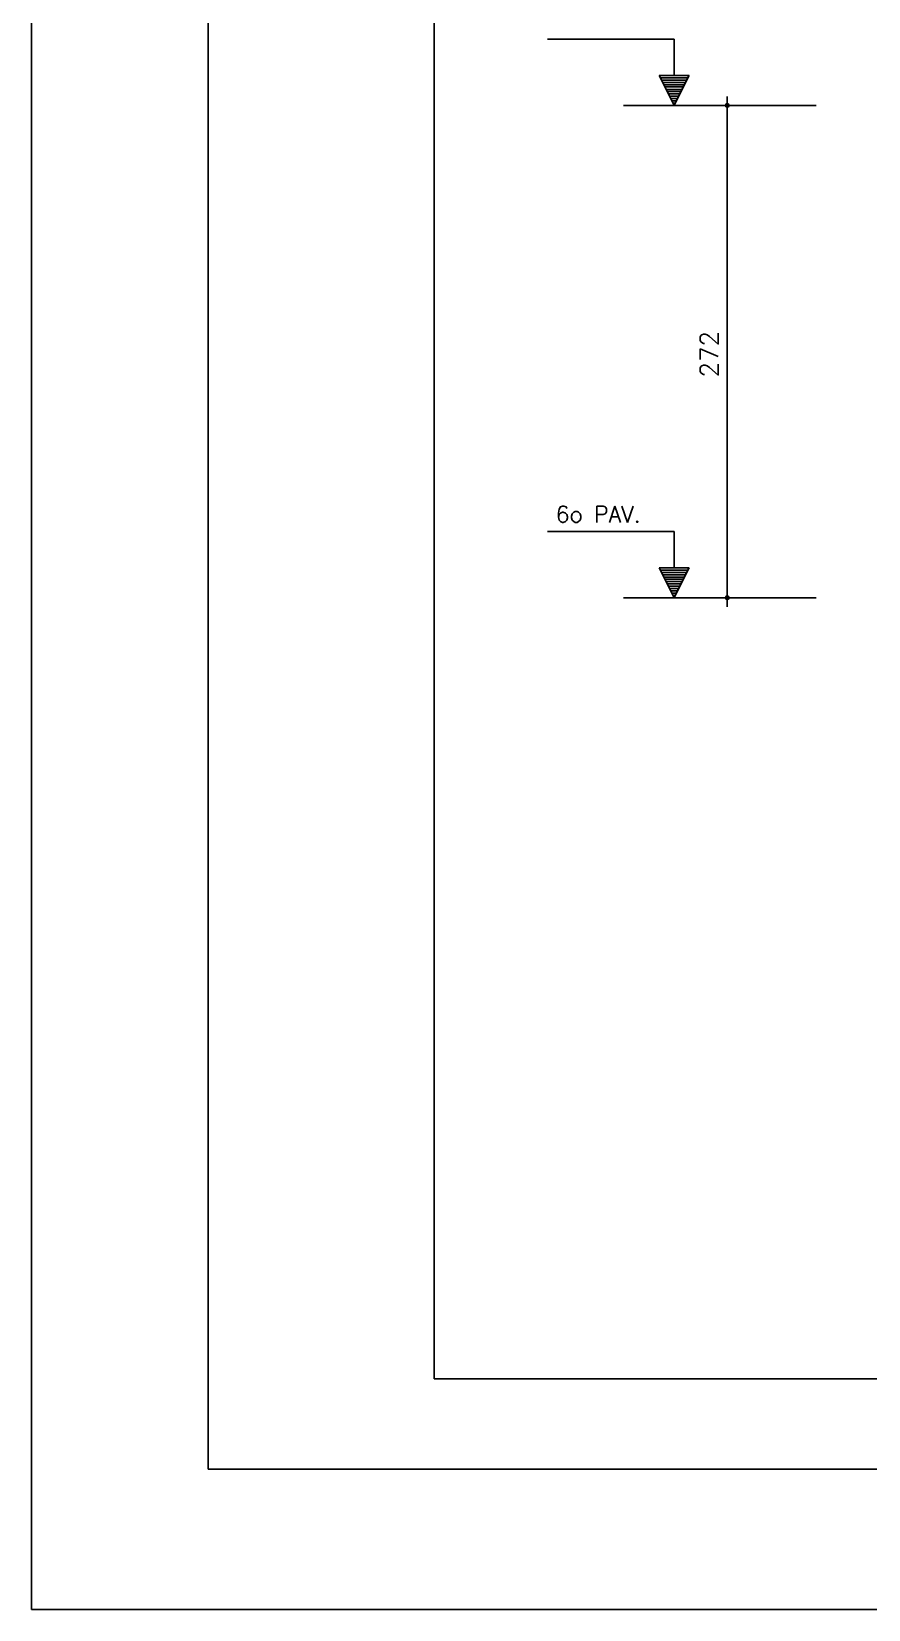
# Model space of a CAD drawing. Extents: x -1.9 to 86, y -1.6 to 61.
# Drawn here: x -1.95 to 7.3, y -1.55 to 15.89 of the extents above; entities that cross this region are included whole.
import ezdxf

# ---------------------------------------------------------------- set-up
doc = ezdxf.new("R2010")
doc.units = 0
doc.header["$MEASUREMENT"] = 0
doc.linetypes.add('HIDDEN', pattern=[9.525, 6.35, -3.175])
doc.layers.get('Defpoints').update_dxf_attribs({"linetype": 'CONTINUOUS'})
for name, color, linetype in [('ARQ_FOLHA', 7, 'CONTINUOUS'), ('PENA_01', 1, 'CONTINUOUS'), ('PENA_02', 2, 'CONTINUOUS'), ('PENA_03', 3, 'CONTINUOUS')]:
    doc.layers.add(name, color=color, linetype=linetype)
doc.styles.get("Standard").update_dxf_attribs({"font": 'ROMANS.SHX'})

msp = doc.modelspace()

# ---------------------------------------------------------------- linework, layer by layer
at = {"layer": 'ARQ_FOLHA', "color": 1}
for points in [[(0, 0), (84.1, 0), (84.1, 59.4), (0, 59.4)], [(2.5, 1), (83.1, 1), (83.1, 58.4), (2.5, 58.4)]]:
    msp.add_lwpolyline(points, close=True, dxfattribs=at)
at = {"layer": 'Defpoints', "color": 8, "linetype": 'HIDDEN', "ltscale": 100}
msp.add_lwpolyline([(-1.95, 60.95), (-1.95, -1.55), (86.05, -1.55), (86.05, 60.95)], close=True, dxfattribs=at)
at = {"layer": 'PENA_01', "linetype": 'Continuous'}
for p, q in [((4.59, 15.069), (6.721, 15.069)), ((5.737, 9.528), (5.737, 15.169)), ((4.59, 9.629), (6.721, 9.629))]:
    msp.add_line(p, q, dxfattribs=at)
at = {"layer": 'PENA_02', "linetype": 'Continuous'}
for centre, radius in [((5.737, 15.069), 0.02), ((5.737, 15.069), 0.01), ((5.737, 9.629), 0.02), ((5.737, 9.629), 0.01)]:
    msp.add_circle(centre, radius, dxfattribs=at)
at = {"layer": 'PENA_03', "linetype": 'Continuous'}
for p, q in [((5.149, 15.8), (3.749, 15.8)), ((5.149, 15.4), (5.149, 15.8)), ((5.151, 15.4), (5.151, 15.802)), ((5.15, 15.069), (4.984, 15.4)), ((4.984, 15.4), (5.149, 15.4)), ((5.15, 15.072), (4.986, 15.399)), ((5.314, 15.399), (4.986, 15.399)), ((5.303, 15.375), (4.997, 15.375)), ((5.291, 15.349), (5.01, 15.349)), ((5.316, 15.4), (5.15, 15.069)), ((5.314, 15.399), (5.15, 15.072)), ((5.151, 15.4), (5.316, 15.4)), ((5.278, 15.324), (5.023, 15.324)), ((5.265, 15.298), (5.035, 15.298)), ((5.252, 15.273), (5.048, 15.273)), ((5.24, 15.247), (5.061, 15.247)), ((5.227, 15.222), (5.074, 15.222)), ((5.214, 15.196), (5.086, 15.196)), ((5.201, 15.171), (5.099, 15.171)), ((5.188, 15.145), (5.112, 15.145)), ((5.176, 15.12), (5.125, 15.12)), ((5.163, 15.094), (5.137, 15.094)), ((5.149, 10.36), (3.749, 10.36)), ((5.149, 9.96), (5.149, 10.36)), ((5.151, 9.96), (5.151, 10.362)), ((5.15, 9.629), (4.984, 9.96)), ((4.984, 9.96), (5.149, 9.96)), ((5.15, 9.632), (4.986, 9.959)), ((5.314, 9.959), (4.986, 9.959)), ((5.316, 9.96), (5.15, 9.629)), ((5.314, 9.959), (5.15, 9.632)), ((5.151, 9.96), (5.316, 9.96)), ((5.303, 9.935), (4.997, 9.935)), ((5.291, 9.909), (5.01, 9.909)), ((5.278, 9.884), (5.023, 9.884)), ((5.265, 9.858), (5.035, 9.858)), ((5.252, 9.833), (5.048, 9.833)), ((5.24, 9.807), (5.061, 9.807)), ((5.227, 9.782), (5.074, 9.782)), ((5.214, 9.756), (5.086, 9.756)), ((5.201, 9.731), (5.099, 9.731)), ((5.188, 9.705), (5.112, 9.705)), ((5.176, 9.68), (5.125, 9.68)), ((5.163, 9.654), (5.137, 9.654))]:
    msp.add_line(p, q, dxfattribs=at)

# ---------------------------------------------------------------- texts
msp.add_text('272', height=0.2, rotation=90, dxfattribs=at).set_placement((5.637, 12.063))
msp.add_text('6o PAV.', height=0.18, dxfattribs=at).set_placement((3.84, 10.462))

doc.saveas('drawing.dxf')
